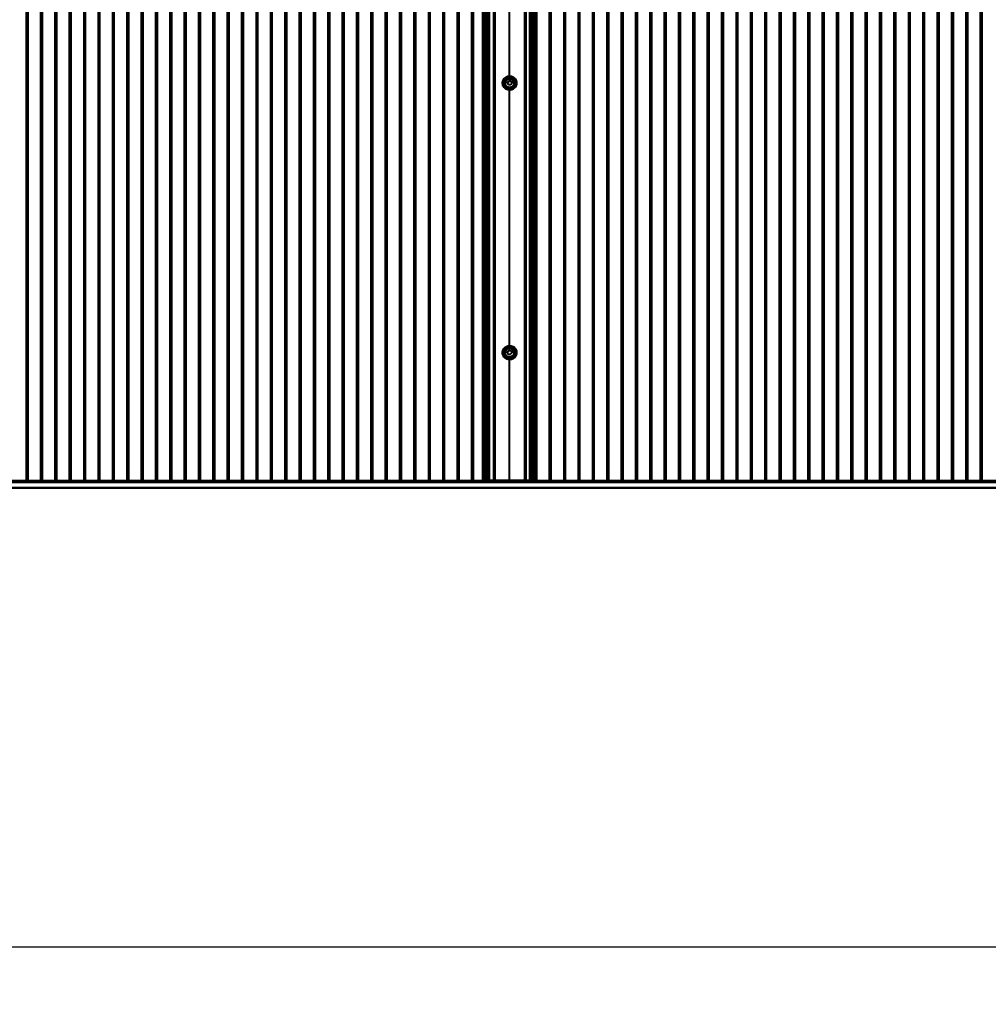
# Model space of a CAD drawing. Header units: millimetres. Extents: x 4625 to 14334, y 16216 to 31562.
# Drawn here: x 7056 to 8270, y 26223 to 27465 of the extents above; entities that cross this region are included whole.
import ezdxf

# ---------------------------------------------------------------- set-up
doc = ezdxf.new("R2010")
doc.units = ezdxf.units.MM
doc.header["$LTSCALE"] = 3
doc.layers.add('Default', color=7, linetype='Continuous')
doc.styles.get("Standard").update_dxf_attribs({"font": 'arial.ttf'})
doc.dimstyles.new('MATEUSZ', dxfattribs={"dimtxt": 35, "dimasz": 16, "dimexe": 0.18, "dimexo": 0.0625, "dimgap": 0.09, "dimtad": 0, "dimdec": 0, "dimdsep": 46, "dimtxsty": 'Standard', "dimblk": 'DOT', "dimcen": 0.09, "dimse1": 1, "dimse2": 1, "dimadec": 0, "dimazin": 0, "dimtfac": 1, "dimtdec": 0, "dimtofl": 0, "dimtmove": 0, "dimatfit": 3, "dimfxl": 1, "dimtolj": 1, "dimtzin": 0, "dimlwd": 9, "dimlwe": 9, "dimarcsym": 0})

# ---------------------------------------------------------------- blocks, each defined once
blk = doc.blocks.new('_Dot')
at = {"color": 0, "linetype": 'ByBlock', "lineweight": -2}
blk.add_line((-0.5, 0), (-1, 0), dxfattribs=at)
at = {"color": 0, "linetype": 'ByBlock', "const_width": 0.5}
blk.add_lwpolyline([(-0.25, 0, 1), (0.25, 0, 1)], format="xyb", close=True, dxfattribs=at)
blk = doc.blocks.new('*D31')
at = {"color": 0, "lineweight": 9, "transparency": 16777216}
for p, q in [((5803.9, 26303.4), (9576.2, 26303.4)), ((13713.7, 26303.4), (9941.4, 26303.4))]:
    blk.add_line(p, q, dxfattribs=at)
at = {"layer": 'Defpoints', "color": 0, "transparency": 16777216}
for p in [(5787.9, 28730), (13729.7, 28730), (13729.7, 26303.4)]:
    blk.add_point(p, dxfattribs=at)
at = {"color": 0, "lineweight": 9, "transparency": 16777216, "xscale": 16, "yscale": 16, "zscale": 16, "rotation": 180}
blk.add_blockref('_Dot', (5787.9, 26303.4), dxfattribs=at)
at = {"color": 0, "lineweight": 9, "transparency": 16777216, "xscale": 16, "yscale": 16, "zscale": 16}
blk.add_blockref('_Dot', (13729.7, 26303.4), dxfattribs=at)
at = {"color": 0, "transparency": 16777216, "insert": (9758.8, 26303.4), "char_height": 123, "attachment_point": 5}
blk.add_mtext('\\A1;7942', dxfattribs=at)

msp = doc.modelspace()

# ---------------------------------------------------------------- linework, layer by layer
at = {"layer": 'Default'}
for p, q in [((7639.8, 28707.8), (7639.8, 26888.3)), ((7639.9, 26888), (7639.9, 28707.5)), ((7640.6, 28707.9), (7640.6, 26888.3)), ((7641.6, 28707.7), (7641.6, 26888.2)), ((7641.6, 28707.5), (7641.6, 26888)), ((7642.3, 26888), (7642.3, 28707.5)), ((7643.3, 26888), (7643.3, 28707.5)), ((7644.8, 26888.1), (7644.8, 28707.6)), ((7649.6, 28707.8), (7649.6, 26888.3)), ((7651.3, 28707.8), (7651.3, 26888.3)), ((7688.3, 28707.8), (7688.3, 26888.3)), ((7690.1, 28707.8), (7690.1, 26888.3)), ((7694.8, 28707.6), (7694.8, 26888.1)), ((7697.3, 28707.5), (7697.3, 26888)), ((7698.1, 28707.7), (7698.1, 26888.2)), ((7698.1, 28707.5), (7698.1, 26888)), ((7699, 28707.9), (7699, 26888.3)), ((7699.7, 28707.5), (7699.7, 26888)), ((7699.8, 28707.8), (7699.8, 26888.3)), ((7064, 28706.8), (7064, 26887.3)), ((7066, 28706.8), (7066, 26887.3)), ((7082, 28706.8), (7082, 26887.3)), ((7084, 28706.8), (7084, 26887.3)), ((7100, 28706.8), (7100, 26887.3)), ((7102, 28706.8), (7102, 26887.3)), ((7118, 28706.8), (7118, 26887.3)), ((7120, 28706.8), (7120, 26887.3)), ((7136, 28706.8), (7136, 26887.3)), ((7138, 28706.8), (7138, 26887.3)), ((7154, 28706.8), (7154, 26887.3)), ((7156, 28706.8), (7156, 26887.3)), ((7172, 28706.8), (7172, 26887.3)), ((7174, 28706.8), (7174, 26887.3)), ((7190, 28706.8), (7190, 26887.3)), ((7192, 28706.8), (7192, 26887.3)), ((7208, 28706.8), (7208, 26887.3)), ((7210, 28706.8), (7210, 26887.3)), ((7226, 28706.8), (7226, 26887.3)), ((7228, 28706.8), (7228, 26887.3)), ((7244, 28706.8), (7244, 26887.3)), ((7246, 28706.8), (7246, 26887.3)), ((7262, 28706.8), (7262, 26887.3)), ((7264, 28706.8), (7264, 26887.3)), ((7280, 28706.8), (7280, 26887.3)), ((7282, 28706.8), (7282, 26887.3)), ((7298, 28706.8), (7298, 26887.3)), ((7300, 28706.8), (7300, 26887.3)), ((7316, 28706.8), (7316, 26887.3)), ((7318, 28706.8), (7318, 26887.3)), ((7334, 28706.8), (7334, 26887.3)), ((7336, 28706.8), (7336, 26887.3)), ((7352, 28706.8), (7352, 26887.3)), ((7354, 28706.8), (7354, 26887.3)), ((7370, 28706.8), (7370, 26887.3)), ((7372, 28706.8), (7372, 26887.3)), ((7388, 28706.8), (7388, 26887.3)), ((7390, 28706.8), (7390, 26887.3)), ((7406, 28706.8), (7406, 26887.3)), ((7408, 28706.8), (7408, 26887.3)), ((7424, 28706.8), (7424, 26887.3)), ((7426, 28706.8), (7426, 26887.3)), ((7442, 28706.8), (7442, 26887.3)), ((7444, 28706.8), (7444, 26887.3)), ((7460, 28706.8), (7460, 26887.3)), ((7462, 28706.8), (7462, 26887.3)), ((7478, 28706.8), (7478, 26887.3)), ((7480, 28706.8), (7480, 26887.3)), ((7496, 28706.8), (7496, 26887.3)), ((7498, 28706.8), (7498, 26887.3)), ((7514, 28706.8), (7514, 26887.3)), ((7516, 28706.8), (7516, 26887.3)), ((7532, 28706.8), (7532, 26887.3)), ((7534, 28706.8), (7534, 26887.3)), ((7550, 28706.8), (7550, 26887.3)), ((7552, 28706.8), (7552, 26887.3)), ((7568, 28706.8), (7568, 26887.3)), ((7570, 28706.8), (7570, 26887.3)), ((7586, 28706.8), (7586, 26887.3)), ((7588, 28706.8), (7588, 26887.3)), ((7604, 28706.8), (7604, 26887.3)), ((7606, 28706.8), (7606, 26887.3)), ((7622, 28706.8), (7622, 26887.3)), ((7624, 28706.8), (7624, 26887.3)), ((7636.3, 26887.4), (7636.3, 28706.9)), ((7638.3, 26887.8), (7638.3, 28707.4)), ((7639.8, 28707.5), (7639.8, 26887.9)), ((7701.3, 28707.4), (7701.3, 26887.8)), ((7703.3, 28706.9), (7703.3, 26887.4)), ((7703.6, 28706.8), (7703.6, 26887.3)), ((7719.6, 28706.8), (7719.6, 26887.3)), ((7721.6, 28706.8), (7721.6, 26887.3)), ((7737.6, 28706.8), (7737.6, 26887.3)), ((7739.6, 28706.8), (7739.6, 26887.3)), ((7755.6, 28706.8), (7755.6, 26887.3)), ((7757.6, 28706.8), (7757.6, 26887.3)), ((7773.6, 28706.8), (7773.6, 26887.3)), ((7775.6, 28706.8), (7775.6, 26887.3)), ((7791.6, 28706.8), (7791.6, 26887.3)), ((7793.6, 28706.8), (7793.6, 26887.3)), ((7809.6, 28706.8), (7809.6, 26887.3)), ((7811.6, 28706.8), (7811.6, 26887.3)), ((7827.6, 28706.8), (7827.6, 26887.3)), ((7829.6, 28706.8), (7829.6, 26887.3)), ((7845.6, 28706.8), (7845.6, 26887.3)), ((7847.6, 28706.8), (7847.6, 26887.3)), ((7863.6, 28706.8), (7863.6, 26887.3)), ((7865.6, 28706.8), (7865.6, 26887.3)), ((7881.6, 28706.8), (7881.6, 26887.3)), ((7883.6, 28706.8), (7883.6, 26887.3)), ((7899.6, 28706.8), (7899.6, 26887.3)), ((7901.6, 28706.8), (7901.6, 26887.3)), ((7917.6, 28706.8), (7917.6, 26887.3)), ((7919.6, 28706.8), (7919.6, 26887.3)), ((7935.6, 28706.8), (7935.6, 26887.3)), ((7937.6, 28706.8), (7937.6, 26887.3)), ((7953.6, 28706.8), (7953.6, 26887.3)), ((7955.6, 28706.8), (7955.6, 26887.3)), ((7971.6, 28706.8), (7971.6, 26887.3)), ((7973.6, 28706.8), (7973.6, 26887.3)), ((7989.6, 28706.8), (7989.6, 26887.3)), ((7991.6, 28706.8), (7991.6, 26887.3)), ((8007.6, 28706.8), (8007.6, 26887.3)), ((8009.6, 28706.8), (8009.6, 26887.3)), ((8025.6, 28706.8), (8025.6, 26887.3)), ((8027.6, 28706.8), (8027.6, 26887.3)), ((8043.6, 28706.8), (8043.6, 26887.3)), ((8045.6, 28706.8), (8045.6, 26887.3)), ((8061.6, 28706.8), (8061.6, 26887.3)), ((8063.6, 28706.8), (8063.6, 26887.3)), ((8079.6, 28706.8), (8079.6, 26887.3)), ((8081.6, 28706.8), (8081.6, 26887.3)), ((8097.6, 28706.8), (8097.6, 26887.3)), ((8099.6, 28706.8), (8099.6, 26887.3)), ((8115.6, 28706.8), (8115.6, 26887.3)), ((8117.6, 28706.8), (8117.6, 26887.3)), ((8133.6, 28706.8), (8133.6, 26887.3)), ((8135.6, 28706.8), (8135.6, 26887.3)), ((8151.6, 28706.8), (8151.6, 26887.3)), ((8153.6, 28706.8), (8153.6, 26887.3)), ((8169.6, 28706.8), (8169.6, 26887.3)), ((8171.6, 28706.8), (8171.6, 26887.3)), ((8187.6, 28706.8), (8187.6, 26887.3)), ((8189.6, 28706.8), (8189.6, 26887.3)), ((8205.6, 28706.8), (8205.6, 26887.3)), ((8207.6, 28706.8), (8207.6, 26887.3)), ((8223.6, 28706.8), (8223.6, 26887.3)), ((8225.6, 28706.8), (8225.6, 26887.3)), ((8241.6, 28706.8), (8241.6, 26887.3)), ((8243.6, 28706.8), (8243.6, 26887.3)), ((8259.6, 28706.8), (8259.6, 26887.3)), ((8261.6, 28706.8), (8261.6, 26887.3)), ((7669.8, 27391.6), (7669.8, 27718.5)), ((7666.9, 27386.2), (7668.4, 27388.7)), ((7668.4, 27388.7), (7671.3, 27388.7)), ((7669.8, 27053.6), (7669.8, 27380.6)), ((7671.3, 27388.7), (7672.7, 27386.2)), ((7667, 27048.9), (7669, 27051)), ((7670.7, 27045.5), (7667.8, 27046.1)), ((7669, 27051), (7669, 27051.2)), ((7669, 27051), (7671.8, 27050.3)), ((7669.8, 26888.5), (7669.8, 27042.7)), ((7671.8, 27050.3), (7672.6, 27047.6)), ((5955.8, 26888), (8502.3, 26888)), ((5955.8, 26886), (8502.3, 26886)), ((5987.8, 26878.9), (8474, 26878.9)), ((8474.1, 26878.9), (5987.8, 26878.9))]:
    msp.add_line(p, q, dxfattribs=at)
for points in [[(7669.8, 27377.4, 0), (7669, 27377.5, 0), (7668.2, 27377.6, 0), (7667.4, 27377.8, 0), (7666.6, 27378, 0), (7665.8, 27378.4, 0), (7665, 27378.9, 0), (7664.3, 27379.4, 0), (7663.6, 27380, 0), (7663, 27380.7, 0), (7662.5, 27381.4, 0), (7662, 27382.2, 0), (7661.7, 27382.9, 0), (7661.4, 27383.8, 0), (7661.2, 27384.6, 0), (7661.1, 27385.4, 0), (7661.1, 27386.2, 0), (7661.1, 27386.9, 0), (7661.2, 27387.7, 0), (7661.4, 27388.6, 0), (7661.7, 27389.4, 0), (7662, 27390.2, 0), (7662.5, 27390.9, 0), (7663, 27391.7, 0), (7663.6, 27392.3, 0), (7664.3, 27392.9, 0), (7665, 27393.5, 0), (7665.8, 27393.9, 0), (7666.6, 27394.3, 0), (7667.4, 27394.6, 0), (7668.2, 27394.7, 0), (7669, 27394.9, 0), (7669.8, 27394.9, 0), (7670.6, 27394.9, 0), (7671.4, 27394.7, 0), (7672.2, 27394.6, 0), (7673, 27394.3, 0), (7673.8, 27393.9, 0), (7674.6, 27393.5, 0), (7675.3, 27392.9, 0), (7676, 27392.3, 0), (7676.6, 27391.7, 0), (7677.1, 27390.9, 0), (7677.6, 27390.2, 0), (7677.9, 27389.4, 0), (7678.2, 27388.6, 0), (7678.4, 27387.7, 0), (7678.5, 27386.9, 0), (7678.6, 27386.2, 0), (7678.5, 27385.4, 0), (7678.4, 27384.6, 0), (7678.2, 27383.8, 0), (7677.9, 27382.9, 0), (7677.6, 27382.2, 0), (7677.1, 27381.4, 0), (7676.6, 27380.7, 0), (7676, 27380, 0), (7675.3, 27379.4, 0), (7674.6, 27378.9, 0), (7673.8, 27378.4, 0), (7673, 27378, 0), (7672.2, 27377.8, 0), (7671.4, 27377.6, 0), (7670.6, 27377.5, 0)], [(7669.8, 27379.2, 0), (7669.2, 27379.2, 0), (7668.5, 27379.3, 0), (7667.9, 27379.4, 0), (7667.2, 27379.7, 0), (7666.6, 27380, 0), (7666, 27380.3, 0), (7665.4, 27380.7, 0), (7664.9, 27381.2, 0), (7664.4, 27381.8, 0), (7663.9, 27382.3, 0), (7663.6, 27383, 0), (7663.3, 27383.6, 0), (7663.1, 27384.2, 0), (7662.9, 27384.9, 0), (7662.8, 27385.5, 0), (7662.8, 27386.2, 0), (7662.8, 27386.8, 0), (7662.9, 27387.4, 0), (7663.1, 27388.1, 0), (7663.3, 27388.7, 0), (7663.6, 27389.4, 0), (7663.9, 27390, 0), (7664.4, 27390.6, 0), (7664.9, 27391.1, 0), (7665.4, 27391.6, 0), (7666, 27392, 0), (7666.6, 27392.4, 0), (7667.2, 27392.7, 0), (7667.9, 27392.9, 0), (7668.5, 27393, 0), (7669.2, 27393.1, 0), (7669.8, 27393.1, 0), (7670.4, 27393.1, 0), (7671.1, 27393, 0), (7671.7, 27392.9, 0), (7672.4, 27392.7, 0), (7673, 27392.4, 0), (7673.6, 27392, 0), (7674.2, 27391.6, 0), (7674.8, 27391.1, 0), (7675.2, 27390.6, 0), (7675.7, 27390, 0), (7676, 27389.4, 0), (7676.3, 27388.7, 0), (7676.5, 27388.1, 0), (7676.7, 27387.4, 0), (7676.8, 27386.8, 0), (7676.8, 27386.2, 0), (7676.8, 27385.5, 0), (7676.7, 27384.9, 0), (7676.5, 27384.2, 0), (7676.3, 27383.6, 0), (7676, 27383, 0), (7675.7, 27382.3, 0), (7675.2, 27381.8, 0), (7674.8, 27381.2, 0), (7674.2, 27380.7, 0), (7673.6, 27380.3, 0), (7673, 27380, 0), (7672.4, 27379.7, 0), (7671.7, 27379.4, 0), (7671.1, 27379.3, 0), (7670.4, 27379.2, 0)], [(7671.8, 27056.7, 0), (7672.5, 27056.5, 0), (7673.3, 27056.2, 0), (7674, 27055.9, 0), (7674.8, 27055.4, 0), (7675.5, 27054.9, 0), (7676.1, 27054.3, 0), (7676.7, 27053.6, 0), (7677.2, 27052.9, 0), (7677.7, 27052.1, 0), (7678, 27051.3, 0), (7678.3, 27050.4, 0), (7678.5, 27049.6, 0), (7678.5, 27048.7, 0), (7678.5, 27047.9, 0), (7678.5, 27047.1, 0), (7678.3, 27046.3, 0), (7678.1, 27045.5, 0), (7677.8, 27044.8, 0), (7677.5, 27044, 0), (7677, 27043.3, 0), (7676.5, 27042.6, 0), (7675.9, 27041.9, 0), (7675.2, 27041.4, 0), (7674.5, 27040.8, 0), (7673.7, 27040.4, 0), (7672.8, 27040, 0), (7672, 27039.8, 0), (7671.1, 27039.6, 0), (7670.3, 27039.5, 0), (7669.4, 27039.5, 0), (7668.6, 27039.6, 0), (7667.9, 27039.7, 0), (7667.1, 27039.9, 0), (7666.3, 27040.2, 0), (7665.6, 27040.6, 0), (7664.9, 27041, 0), (7664.2, 27041.6, 0), (7663.5, 27042.2, 0), (7662.9, 27042.9, 0), (7662.4, 27043.6, 0), (7662, 27044.4, 0), (7661.6, 27045.2, 0), (7661.3, 27046.1, 0), (7661.2, 27046.9, 0), (7661.1, 27047.8, 0), (7661.1, 27048.6, 0), (7661.1, 27049.4, 0), (7661.3, 27050.2, 0), (7661.5, 27050.9, 0), (7661.8, 27051.7, 0), (7662.1, 27052.4, 0), (7662.6, 27053.2, 0), (7663.1, 27053.9, 0), (7663.7, 27054.5, 0), (7664.4, 27055.1, 0), (7665.2, 27055.6, 0), (7665.9, 27056.1, 0), (7666.8, 27056.4, 0), (7667.6, 27056.7, 0), (7668.5, 27056.9, 0), (7669.3, 27057, 0), (7670.2, 27057, 0), (7671, 27056.9, 0)], [(7671.4, 27055, 0), (7672, 27054.9, 0), (7672.6, 27054.6, 0), (7673.2, 27054.4, 0), (7673.8, 27054, 0), (7674.3, 27053.6, 0), (7674.8, 27053.1, 0), (7675.3, 27052.5, 0), (7675.7, 27051.9, 0), (7676.1, 27051.3, 0), (7676.4, 27050.7, 0), (7676.6, 27050, 0), (7676.7, 27049.3, 0), (7676.8, 27048.6, 0), (7676.8, 27047.9, 0), (7676.7, 27047.3, 0), (7676.6, 27046.7, 0), (7676.5, 27046.1, 0), (7676.2, 27045.5, 0), (7675.9, 27044.9, 0), (7675.6, 27044.3, 0), (7675.2, 27043.7, 0), (7674.7, 27043.2, 0), (7674.1, 27042.7, 0), (7673.5, 27042.3, 0), (7672.9, 27042, 0), (7672.2, 27041.7, 0), (7671.6, 27041.5, 0), (7670.9, 27041.3, 0), (7670.2, 27041.3, 0), (7669.5, 27041.3, 0), (7668.9, 27041.3, 0), (7668.2, 27041.4, 0), (7667.6, 27041.6, 0), (7667, 27041.8, 0), (7666.4, 27042.1, 0), (7665.8, 27042.5, 0), (7665.3, 27042.9, 0), (7664.8, 27043.4, 0), (7664.3, 27043.9, 0), (7663.9, 27044.5, 0), (7663.5, 27045.2, 0), (7663.2, 27045.8, 0), (7663, 27046.5, 0), (7662.9, 27047.2, 0), (7662.8, 27047.9, 0), (7662.8, 27048.5, 0), (7662.9, 27049.2, 0), (7663, 27049.8, 0), (7663.2, 27050.4, 0), (7663.4, 27051, 0), (7663.7, 27051.6, 0), (7664, 27052.2, 0), (7664.5, 27052.7, 0), (7665, 27053.3, 0), (7665.5, 27053.7, 0), (7666.1, 27054.1, 0), (7666.7, 27054.5, 0), (7667.4, 27054.8, 0), (7668.1, 27055, 0), (7668.7, 27055.1, 0), (7669.4, 27055.2, 0), (7670.1, 27055.2, 0), (7670.7, 27055.2, 0)]]:
    msp.add_polyline3d(points, close=True, dxfattribs=at)
for points in [[(7669.8, 27377.3, 0), (7668.7, 27377.4, 0), (7667.5, 27377.6, 0), (7666.4, 27378, 0), (7665.3, 27378.6, 0), (7664.2, 27379.3, 0), (7663.3, 27380.2, 0), (7662.5, 27381.2, 0), (7661.9, 27382.3, 0), (7661.5, 27383.5, 0), (7661.2, 27384.6, 0), (7661.1, 27385.7, 0), (7661.1, 27386.8, 0), (7661.3, 27388, 0), (7661.6, 27389.1, 0), (7662.1, 27390.3, 0), (7662.8, 27391.3, 0)], [(7664.3, 27386.1, 0), (7664.3, 27386.6, 0), (7664.4, 27387.1, 0), (7664.5, 27387.7, 0), (7664.7, 27388.2, 0), (7665, 27388.7, 0), (7665.2, 27389.1, 0), (7665.6, 27389.6, 0), (7665.9, 27390, 0), (7666.3, 27390.3, 0), (7666.7, 27390.6, 0), (7667.2, 27390.9, 0), (7667.7, 27391.1, 0), (7668.2, 27391.3, 0), (7668.7, 27391.5, 0), (7669.3, 27391.5, 0), (7669.8, 27391.6, 0)], [(7675.3, 27385.9, 0), (7675.3, 27386.5, 0), (7675.2, 27387, 0), (7675.1, 27387.5, 0), (7674.9, 27388, 0), (7674.7, 27388.5, 0), (7674.4, 27389, 0), (7674, 27389.4, 0), (7673.7, 27389.8, 0), (7673.3, 27390.2, 0), (7672.9, 27390.5, 0), (7672.4, 27390.8, 0), (7671.9, 27391, 0), (7671.4, 27391.2, 0), (7670.9, 27391.3, 0), (7670.3, 27391.4, 0), (7669.8, 27391.4, 0), (7669.3, 27391.4, 0), (7668.7, 27391.3, 0), (7668.2, 27391.2, 0), (7667.7, 27391, 0), (7667.2, 27390.8, 0), (7666.7, 27390.5, 0), (7666.3, 27390.2, 0), (7665.9, 27389.8, 0), (7665.6, 27389.4, 0), (7665.2, 27389, 0), (7665, 27388.5, 0), (7664.7, 27388, 0), (7664.5, 27387.5, 0), (7664.4, 27387, 0), (7664.3, 27386.5, 0), (7664.3, 27385.9, 0)], [(7669.8, 27391.6, 0), (7670.3, 27391.5, 0), (7670.9, 27391.5, 0), (7671.4, 27391.3, 0), (7671.9, 27391.1, 0), (7672.4, 27390.9, 0), (7672.9, 27390.6, 0), (7673.3, 27390.3, 0), (7673.7, 27390, 0), (7674, 27389.6, 0), (7674.4, 27389.1, 0), (7674.7, 27388.7, 0), (7674.9, 27388.2, 0), (7675.1, 27387.7, 0), (7675.2, 27387.1, 0), (7675.3, 27386.6, 0), (7675.3, 27386.1, 0)], [(7669.8, 27380.6, 0), (7669.3, 27380.6, 0), (7668.7, 27380.7, 0), (7668.2, 27380.8, 0), (7667.7, 27381, 0), (7667.2, 27381.2, 0), (7666.7, 27381.5, 0), (7666.3, 27381.8, 0), (7665.9, 27382.2, 0), (7665.6, 27382.6, 0), (7665.2, 27383, 0), (7665, 27383.5, 0), (7664.7, 27384, 0), (7664.5, 27384.5, 0), (7664.4, 27385, 0), (7664.3, 27385.5, 0), (7664.3, 27386.1, 0)], [(7666.9, 27386.3, 0), (7668.4, 27388.8, 0)], [(7668.4, 27383.8, 0), (7666.9, 27386.3, 0)], [(7668.4, 27388.8, 0), (7671.3, 27388.8, 0)], [(7671.3, 27383.8, 0), (7668.4, 27383.8, 0)], [(7678.3, 27388.2, 0), (7678.5, 27387.2, 0), (7678.6, 27386.3, 0), (7678.5, 27385.4, 0), (7678.4, 27384.5, 0), (7678.2, 27383.5, 0), (7677.8, 27382.6, 0), (7677.4, 27381.7, 0), (7676.8, 27380.8, 0), (7676.1, 27380, 0), (7675.3, 27379.3, 0), (7674.5, 27378.7, 0), (7673.6, 27378.2, 0), (7672.6, 27377.8, 0), (7671.7, 27377.5, 0), (7670.7, 27377.4, 0), (7669.8, 27377.3, 0)], [(7675.3, 27386.1, 0), (7675.3, 27385.5, 0), (7675.2, 27385, 0), (7675.1, 27384.5, 0), (7674.9, 27384, 0), (7674.7, 27383.5, 0), (7674.4, 27383, 0), (7674, 27382.6, 0), (7673.7, 27382.2, 0), (7673.3, 27381.8, 0), (7672.9, 27381.5, 0), (7672.4, 27381.2, 0), (7671.9, 27381, 0), (7671.4, 27380.8, 0), (7670.9, 27380.7, 0), (7670.3, 27380.6, 0), (7669.8, 27380.6, 0)], [(7671.3, 27388.8, 0), (7672.7, 27386.3, 0)], [(7672.7, 27386.3, 0), (7671.3, 27383.8, 0)], [(7674.2, 27055.7, 0), (7675.4, 27054.9, 0), (7676.5, 27053.8, 0), (7677.4, 27052.6, 0), (7678, 27051.2, 0)], [(7678.4, 27049.5, 0), (7678.6, 27048.5, 0), (7678.5, 27047.4, 0), (7678.4, 27046.5, 0), (7678.2, 27045.5, 0), (7677.8, 27044.6, 0), (7677.3, 27043.6, 0), (7676.7, 27042.8, 0), (7675.9, 27041.9, 0), (7675.1, 27041.2, 0), (7674.2, 27040.6, 0), (7673.2, 27040.1, 0), (7672.1, 27039.7, 0), (7671, 27039.5, 0), (7670, 27039.4, 0), (7668.9, 27039.5, 0), (7668, 27039.6, 0), (7667, 27039.9, 0), (7666.1, 27040.3, 0), (7665.1, 27040.8, 0), (7664.3, 27041.4, 0), (7663.5, 27042.2, 0), (7662.7, 27043, 0), (7662.1, 27044, 0), (7661.7, 27045, 0), (7661.3, 27046, 0), (7661.1, 27047.1, 0), (7661.1, 27048.2, 0), (7661.1, 27049.2, 0), (7661.3, 27050.1, 0), (7661.6, 27051.1, 0), (7662, 27052, 0), (7662.5, 27052.9, 0)], [(7664.3, 27048.1, 0), (7664.3, 27048.7, 0), (7664.4, 27049.2, 0), (7664.5, 27049.7, 0), (7664.7, 27050.2, 0), (7665, 27050.7, 0), (7665.2, 27051.2, 0), (7665.6, 27051.6, 0), (7665.9, 27052, 0), (7666.3, 27052.4, 0), (7666.7, 27052.7, 0), (7667.2, 27053, 0), (7667.7, 27053.2, 0), (7668.2, 27053.4, 0), (7668.7, 27053.5, 0), (7669.3, 27053.6, 0), (7669.8, 27053.6, 0)], [(7675.3, 27048, 0), (7675.3, 27048.5, 0), (7675.2, 27049.1, 0), (7675.1, 27049.6, 0), (7674.9, 27050.1, 0), (7674.7, 27050.6, 0), (7674.4, 27051.1, 0), (7674, 27051.5, 0), (7673.7, 27051.9, 0), (7673.3, 27052.2, 0), (7672.9, 27052.6, 0), (7672.4, 27052.8, 0), (7671.9, 27053.1, 0), (7671.4, 27053.3, 0), (7670.9, 27053.4, 0), (7670.3, 27053.5, 0), (7669.8, 27053.5, 0), (7669.3, 27053.5, 0), (7668.7, 27053.4, 0), (7668.2, 27053.3, 0), (7667.7, 27053.1, 0), (7667.2, 27052.8, 0), (7666.7, 27052.6, 0), (7666.3, 27052.2, 0), (7665.9, 27051.9, 0), (7665.6, 27051.5, 0), (7665.2, 27051.1, 0), (7665, 27050.6, 0), (7664.7, 27050.1, 0), (7664.5, 27049.6, 0), (7664.4, 27049.1, 0), (7664.3, 27048.5, 0), (7664.3, 27048, 0)], [(7669.8, 27042.7, 0), (7669.3, 27042.7, 0), (7668.7, 27042.8, 0), (7668.2, 27042.9, 0), (7667.7, 27043.1, 0), (7667.2, 27043.3, 0), (7666.7, 27043.6, 0), (7666.3, 27043.9, 0), (7665.9, 27044.3, 0), (7665.6, 27044.7, 0), (7665.2, 27045.1, 0), (7665, 27045.6, 0), (7664.7, 27046, 0), (7664.5, 27046.6, 0), (7664.4, 27047.1, 0), (7664.3, 27047.6, 0), (7664.3, 27048.1, 0)], [(7667, 27049.1, 0), (7669, 27051.2, 0)], [(7667.8, 27046.3, 0), (7667, 27049.1, 0)], [(7670.7, 27045.7, 0), (7667.8, 27046.3, 0)], [(7669, 27051.2, 0), (7671.8, 27050.5, 0)], [(7669.8, 27053.6, 0), (7670.3, 27053.6, 0), (7670.9, 27053.5, 0), (7671.4, 27053.4, 0), (7671.9, 27053.2, 0), (7672.4, 27053, 0), (7672.9, 27052.7, 0), (7673.3, 27052.4, 0), (7673.7, 27052, 0), (7674, 27051.6, 0), (7674.4, 27051.2, 0), (7674.7, 27050.7, 0), (7674.9, 27050.2, 0), (7675.1, 27049.7, 0), (7675.2, 27049.2, 0), (7675.3, 27048.7, 0), (7675.3, 27048.1, 0)], [(7675.3, 27048.1, 0), (7675.3, 27047.6, 0), (7675.2, 27047.1, 0), (7675.1, 27046.6, 0), (7674.9, 27046, 0), (7674.7, 27045.6, 0), (7674.4, 27045.1, 0), (7674, 27044.7, 0), (7673.7, 27044.3, 0), (7673.3, 27043.9, 0), (7672.9, 27043.6, 0), (7672.4, 27043.3, 0), (7671.9, 27043.1, 0), (7671.4, 27042.9, 0), (7670.9, 27042.8, 0), (7670.3, 27042.7, 0), (7669.8, 27042.7, 0)], [(7672.6, 27047.8, 0), (7670.7, 27045.7, 0)], [(7671.8, 27050.5, 0), (7672.6, 27047.8, 0)], [(7640.6, 26888.3, 0), (7669.8, 26888.5, 0)], [(7652.2, 26888.3, 0), (7687.4, 26888.3, 0)], [(7669.8, 26888.5, 0), (7699, 26888.3, 0)]]:
    msp.add_polyline3d(points, dxfattribs=at)

# ---------------------------------------------------------------- dimensions: what is measured, and where the dimension line sits
dim = msp.add_linear_dim(base=(13729.7, 26303.4), p1=(5787.9, 28730), p2=(13729.7, 28730), dimstyle='MATEUSZ', override={"dimtxt": 123})
dim.commit()
dim.dimension.update_dxf_attribs({"geometry": '*D31', "text_midpoint": (9758.8, 26303.4)})

doc.saveas('drawing.dxf')
